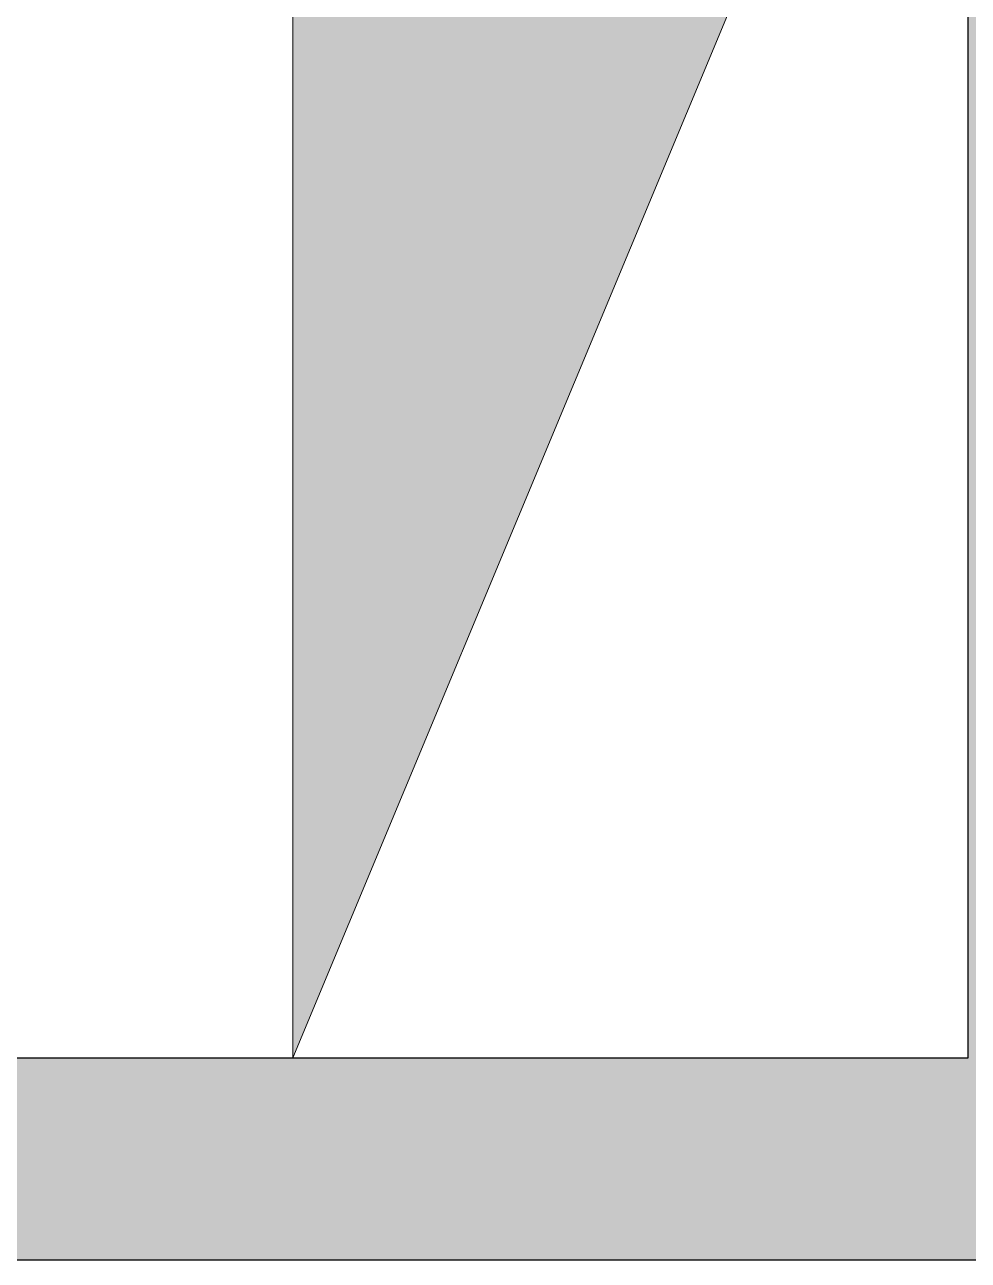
# Model space of a CAD drawing. Header units: millimetres. Extents: x 168 to 392, y 127 to 255.
# Drawn here: x 202.656 to 204.596, y 229.143 to 231.685 of the extents above; entities that cross this region are included whole.
import ezdxf

# ---------------------------------------------------------------- set-up
doc = ezdxf.new("R2010")
doc.units = ezdxf.units.MM
doc.layers.add('Equipos', color=20, linetype='Continuous', lineweight=13)
doc.layers.add('Muro Pedestal', color=5, linetype='Continuous', lineweight=30)

# ---------------------------------------------------------------- blocks, each defined once
blk = doc.blocks.new('ML 220V')
at = {"color": 0}
for points in [[(183.67334, 6.09715), (183.67334, 7.29715), (183.17334, 7.29715), (183.17334, 6.09715), (183.67334, 6.09715)], [(183.17334, 6.09715), (183.67334, 7.29715)]]:
    blk.add_lwpolyline(points, dxfattribs=at)

msp = doc.modelspace()

# ---------------------------------------------------------------- hatches: boundary and pattern name
at = {"layer": 'Equipos', "lineweight": -2}
h = msp.add_hatch(color=256, dxfattribs=at)
h.dxf.hatch_style = 1
h.paths.add_polyline_path([(203.2067, 229.55957), (204.59559, 232.8929), (203.2067, 232.8929)])
at = {"layer": 'Muro Pedestal'}
h = msp.add_hatch(color=256, dxfattribs=at)
h.dxf.hatch_style = 1
h.paths.add_polyline_path([(194.73448, 234.1429), (194.73448, 229.1429), (199.04003, 229.1429), (199.04003, 229.55957), (195.15114, 229.55957), (195.15114, 233.72624), (204.59559, 233.72624), (204.59559, 229.55957), (202.37337, 229.55957), (202.37337, 229.1429), (205.01226, 229.1429), (205.01226, 234.1429)])

# ---------------------------------------------------------------- linework, layer by layer
at = {"layer": 'Muro Pedestal', "lineweight": -2}
msp.add_lwpolyline([(202.37337, 229.1429), (202.37337, 229.55957), (204.59559, 229.55957), (204.59559, 233.72624), (195.15114, 233.72624), (195.15114, 229.55957), (199.04003, 229.55957), (199.04003, 229.1429), (194.73448, 229.1429), (194.73448, 234.1429), (205.01226, 234.1429), (205.01226, 229.1429)], close=True, dxfattribs=at)

# ---------------------------------------------------------------- block references
at = {"layer": 'Equipos', "lineweight": -2, "xscale": 2.777777778, "yscale": 2.777777778, "zscale": 2.777777778}
msp.add_blockref('ML 220V', (-305.60814, 212.62303), dxfattribs=at)

doc.saveas('drawing.dxf')
